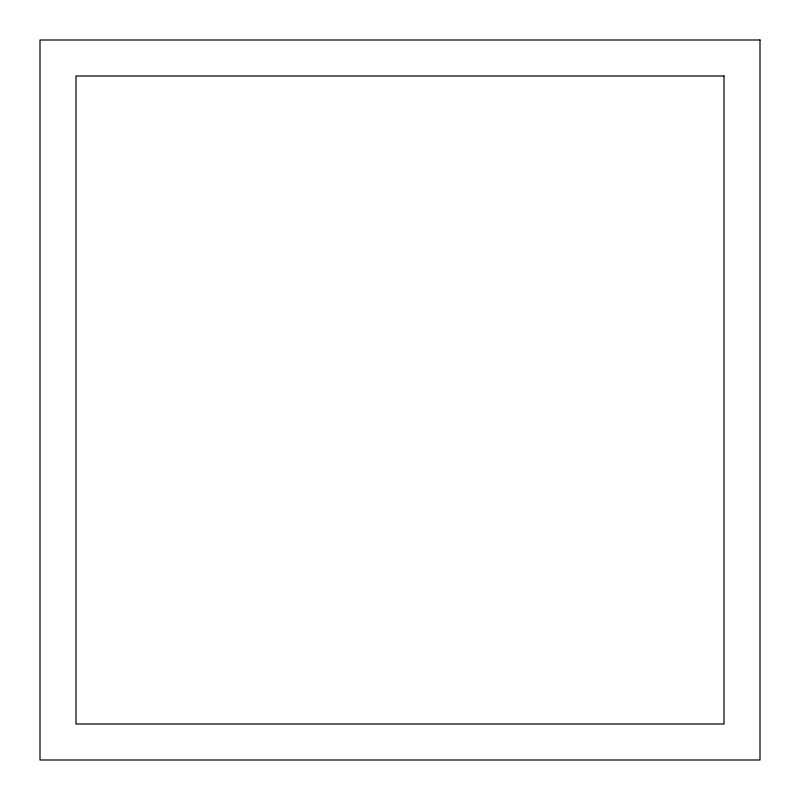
<?xml version="1.0" encoding="UTF-8"?>
<svg xmlns="http://www.w3.org/2000/svg" width="800" height="800" viewBox="0 0 800 800"><rect width="100%" height="100%" fill="white"/><g stroke="black" fill="none" stroke-linecap="round" stroke-linejoin="round"><path stroke-width="1.2" d="M760 40L40 40L40 760L760 760L760 40M724 76L76 76L76 724L724 724L724 76"/></g></svg>
